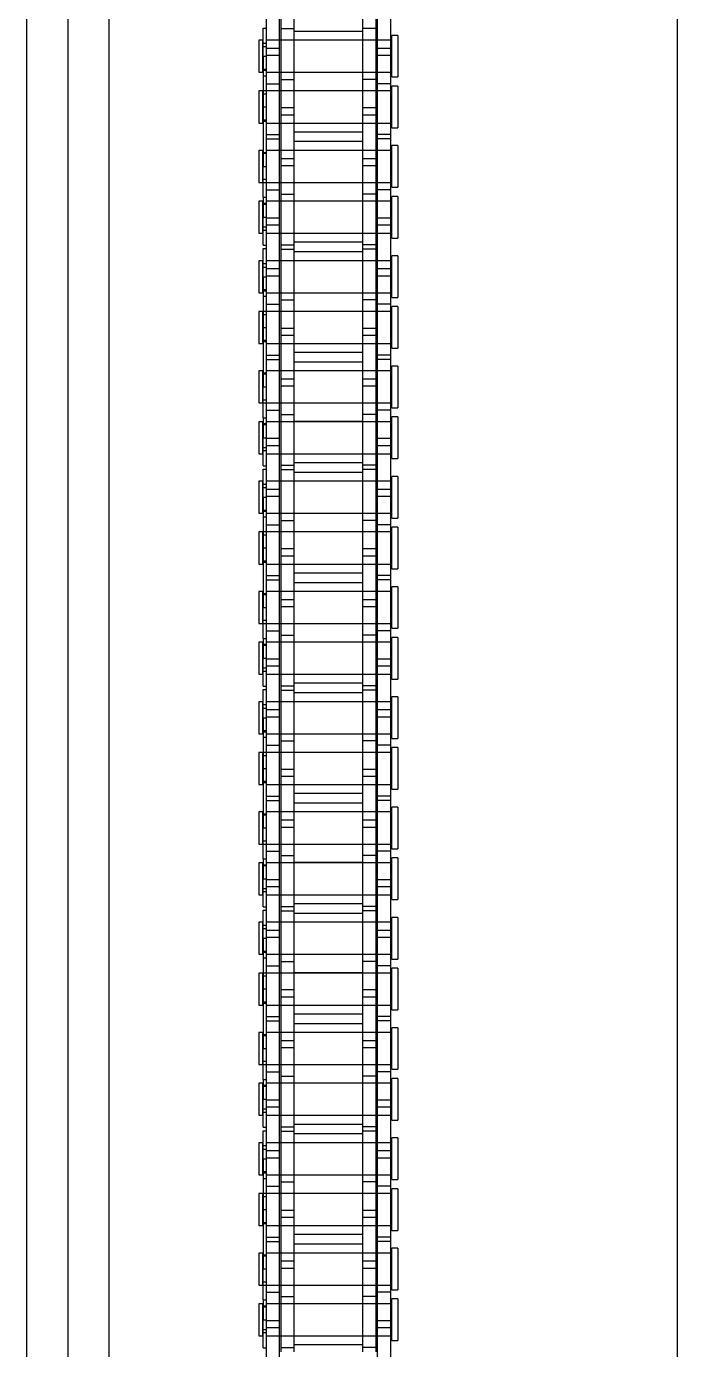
# Model space of a CAD drawing. Header units: metres. Extents: x 0 to 63075, y 0 to 44550.
# Drawn here: x 13894.7 to 13969.7, y 29812.9 to 29965.3 of the extents above; entities that cross this region are included whole.
import ezdxf

# ---------------------------------------------------------------- set-up
doc = ezdxf.new("R2010")
doc.units = ezdxf.units.M
doc.header["$LTSCALE"] = 75
doc.linetypes.add('HIDDEN2', pattern=[4.7625, 3.175, -1.5875])
for name, color, linetype in [('SDM', 7, 'Continuous'), ('SL4', 4, 'Continuous'), ('ST1', 7, 'HIDDEN2')]:
    doc.layers.add(name, color=color, linetype=linetype)

# ---------------------------------------------------------------- blocks, each defined once
blk = doc.blocks.new('A$Cb6dca9d5')
at = {"layer": 'SL4'}
for p, q in [((48.24, 3664.71), (48.24, 2339.74)), ((57.76, 2339.74), (57.76, 3664.71)), ((123.24, 2339.74), (123.24, 3664.71))]:
    blk.add_line(p, q, dxfattribs=at)
at = {"layer": 'ST1'}
for p, q in [((53, 3664.71), (53, 2339.74)), ((57.76, 2339.74), (57.76, 3664.71)), ((77.52, 3231.6), (77.52, 3225.25)), ((79.03, 3231.6), (79.03, 3225.25)), ((86.96, 3231.6), (86.96, 3225.25)), ((88.49, 3231.6), (88.49, 3225.25)), ((75.84, 3228), (75.84, 3218.9)), ((77.36, 3228), (77.36, 3218.9)), ((88.64, 3228), (88.64, 3218.9)), ((90.16, 3228), (90.16, 3218.9)), ((75.51, 3225.31), (75.84, 3225.31)), ((75.51, 3222.08), (75.51, 3225.31)), ((77.52, 3225.25), (79.03, 3225.25)), ((77.52, 3225.25), (77.52, 3216.16)), ((79.03, 3224.97), (86.96, 3224.97)), ((79.03, 3225.25), (79.03, 3216.16)), ((88.49, 3225.25), (86.96, 3225.25)), ((86.96, 3225.25), (86.96, 3216.16)), ((88.49, 3225.25), (88.49, 3216.16)), ((75, 3223.92), (75, 3220.23)), ((75.47, 3223.92), (75, 3223.92)), ((75.47, 3220.23), (75.47, 3223.92)), ((75.84, 3223.55), (75.47, 3223.55)), ((77.36, 3223.92), (75.84, 3223.92)), ((90.34, 3223.92), (75.84, 3223.92)), ((79.03, 3223.92), (77.52, 3223.92)), ((86.96, 3223.92), (79.03, 3223.92)), ((88.49, 3223.92), (86.96, 3223.92)), ((90.16, 3223.92), (88.64, 3223.92)), ((90.34, 3219.68), (90.34, 3224.47)), ((91, 3224.47), (90.34, 3224.47)), ((91, 3224.47), (91, 3219.68)), ((75.51, 3223.18), (75.84, 3223.18)), ((75.51, 3222.08), (75.51, 3209.38)), ((75.51, 3222.08), (75.84, 3222.08)), ((75.84, 3223.01), (77.36, 3223.01)), ((77.36, 3222.15), (75.84, 3222.15)), ((88.64, 3223.01), (90.16, 3223.01)), ((90.16, 3222.15), (88.64, 3222.15)), ((75, 3220.23), (75.47, 3220.23)), ((75.47, 3220.6), (75.84, 3220.6)), ((75.51, 3220.46), (75.84, 3220.46)), ((75.84, 3220.23), (77.36, 3220.23)), ((75.84, 3220.23), (90.34, 3220.23)), ((77.52, 3220.23), (79.03, 3220.23)), ((79.03, 3220.23), (86.96, 3220.23)), ((86.96, 3220.23), (88.49, 3220.23)), ((88.64, 3220.23), (90.16, 3220.23)), ((75.84, 3219.78), (75.51, 3219.78)), ((75.84, 3218.9), (77.36, 3218.9)), ((75.84, 3218.9), (75.84, 3212.55)), ((77.36, 3218.9), (77.36, 3212.55)), ((77.52, 3219.4), (79.03, 3219.4)), ((86.96, 3220.19), (79.03, 3220.19)), ((88.49, 3219.4), (86.96, 3219.4)), ((90.16, 3218.9), (88.64, 3218.9)), ((88.64, 3218.9), (88.64, 3212.55)), ((90.16, 3218.9), (90.16, 3212.55)), ((90.34, 3219.68), (91, 3219.68)), ((75, 3218.07), (75, 3214.38)), ((75.47, 3218.07), (75, 3218.07)), ((75.47, 3214.38), (75.47, 3218.07)), ((75.84, 3217.7), (75.47, 3217.7)), ((77.36, 3218.07), (75.51, 3218.07)), ((90.34, 3218.07), (75.84, 3218.07)), ((79.03, 3218.07), (77.52, 3218.07)), ((79.03, 3218.12), (86.96, 3218.12)), ((86.96, 3218.07), (79.03, 3218.07)), ((88.49, 3218.07), (86.96, 3218.07)), ((90.16, 3218.07), (88.64, 3218.07)), ((90.34, 3213.83), (90.34, 3218.63)), ((91, 3218.63), (90.34, 3218.63)), ((91, 3218.63), (91, 3213.83)), ((75.51, 3216.23), (75.84, 3216.23)), ((77.52, 3216.16), (77.52, 3215.3)), ((77.52, 3216.16), (79.03, 3216.16)), ((79.03, 3216.16), (79.03, 3215.3)), ((86.96, 3216.16), (86.96, 3215.3)), ((86.96, 3216.16), (88.49, 3216.16)), ((88.49, 3216.16), (88.49, 3215.3)), ((75, 3214.38), (75.47, 3214.38)), ((75.47, 3214.75), (75.84, 3214.75)), ((75.51, 3214.61), (75.84, 3214.61)), ((75.84, 3214.38), (77.36, 3214.38)), ((75.84, 3214.38), (90.34, 3214.38)), ((77.52, 3215.3), (77.52, 3206.2)), ((79.03, 3215.3), (77.52, 3215.3)), ((77.52, 3214.38), (79.03, 3214.38)), ((79.03, 3214.38), (86.96, 3214.38)), ((79.03, 3215.3), (79.03, 3206.2)), ((86.96, 3215.3), (86.96, 3206.2)), ((88.49, 3215.3), (86.96, 3215.3)), ((86.96, 3214.38), (88.49, 3214.38)), ((88.49, 3215.3), (88.49, 3206.2)), ((88.64, 3214.38), (90.16, 3214.38)), ((75.84, 3213.05), (77.36, 3213.05)), ((86.96, 3213.34), (79.03, 3213.34)), ((90.16, 3213.05), (88.64, 3213.05)), ((90.34, 3213.83), (91, 3213.83)), ((75, 3211.22), (75, 3207.53)), ((75.47, 3211.22), (75, 3211.22)), ((75.47, 3207.53), (75.47, 3211.22)), ((75.84, 3212.55), (77.36, 3212.55)), ((75.84, 3212.55), (75.84, 3203.46)), ((77.36, 3211.22), (75.84, 3211.22)), ((90.34, 3211.22), (75.84, 3211.22)), ((77.36, 3212.55), (77.36, 3203.46)), ((79.03, 3211.22), (77.52, 3211.22)), ((79.03, 3212.27), (86.96, 3212.27)), ((86.96, 3211.22), (79.03, 3211.22)), ((88.49, 3211.22), (86.96, 3211.22)), ((90.16, 3212.55), (88.64, 3212.55)), ((88.64, 3212.55), (88.64, 3203.46)), ((90.16, 3211.22), (88.64, 3211.22)), ((90.16, 3212.55), (90.16, 3203.46)), ((90.34, 3206.98), (90.34, 3211.77)), ((91, 3211.77), (90.34, 3211.77)), ((91, 3211.77), (91, 3206.98)), ((75.84, 3210.85), (75.47, 3210.85)), ((75.51, 3210.99), (75.84, 3210.99)), ((77.52, 3210.31), (79.03, 3210.31)), ((86.96, 3210.31), (88.49, 3210.31)), ((75.51, 3209.38), (75.84, 3209.38)), ((75.51, 3205.82), (75.51, 3209.38)), ((79.03, 3209.45), (77.52, 3209.45)), ((88.49, 3209.45), (86.96, 3209.45)), ((75, 3207.53), (75.47, 3207.53)), ((75.47, 3207.9), (75.84, 3207.9)), ((75.51, 3207.53), (77.36, 3207.53)), ((75.84, 3207.53), (90.34, 3207.53)), ((75.84, 3206.7), (77.36, 3206.7)), ((77.52, 3207.53), (79.03, 3207.53)), ((79.03, 3207.53), (86.96, 3207.53)), ((86.96, 3207.49), (79.03, 3207.49)), ((86.96, 3207.53), (88.49, 3207.53)), ((88.64, 3207.53), (90.16, 3207.53)), ((90.16, 3206.7), (88.64, 3206.7)), ((90.34, 3206.98), (91, 3206.98)), ((75, 3205.37), (75, 3201.68)), ((75.47, 3205.37), (75, 3205.37)), ((75.47, 3201.68), (75.47, 3205.37)), ((75.84, 3205), (75.47, 3205)), ((75.51, 3205.82), (75.51, 3203.53)), ((75.51, 3205.82), (75.84, 3205.82)), ((75.51, 3205.15), (75.84, 3205.15)), ((77.36, 3205.37), (75.84, 3205.37)), ((90.34, 3205.37), (75.84, 3205.37)), ((77.52, 3206.2), (79.03, 3206.2)), ((77.52, 3206.2), (77.52, 3199.85)), ((79.03, 3205.37), (77.52, 3205.37)), ((79.03, 3205.42), (86.96, 3205.42)), ((86.96, 3205.37), (79.03, 3205.37)), ((79.03, 3206.2), (79.03, 3199.85)), ((88.49, 3206.2), (86.96, 3206.2)), ((86.96, 3206.2), (86.96, 3199.85)), ((88.49, 3205.37), (86.96, 3205.37)), ((88.49, 3206.2), (88.49, 3199.85)), ((90.16, 3205.37), (88.64, 3205.37)), ((90.34, 3201.13), (90.34, 3205.93)), ((91, 3205.93), (90.34, 3205.93)), ((91, 3205.93), (91, 3201.13)), ((75.51, 3203.53), (75.84, 3203.53)), ((75.51, 3200.3), (75.51, 3203.53)), ((75.84, 3203.46), (75.84, 3202.6)), ((75.84, 3203.46), (77.36, 3203.46)), ((77.36, 3203.46), (77.36, 3202.6)), ((88.64, 3203.46), (88.64, 3202.6)), ((88.64, 3203.46), (90.16, 3203.46)), ((90.16, 3203.46), (90.16, 3202.6)), ((75.47, 3202.05), (75.84, 3202.05)), ((75.51, 3202.42), (75.84, 3202.42)), ((75.84, 3202.6), (75.84, 3193.5)), ((77.36, 3202.6), (75.84, 3202.6)), ((77.36, 3202.6), (77.36, 3193.5)), ((88.64, 3202.6), (88.64, 3193.5)), ((90.16, 3202.6), (88.64, 3202.6)), ((90.16, 3202.6), (90.16, 3193.5)), ((75, 3201.68), (75.47, 3201.68)), ((75.84, 3201.68), (77.36, 3201.68)), ((75.84, 3201.68), (90.34, 3201.68)), ((77.52, 3201.68), (79.03, 3201.68)), ((79.03, 3201.68), (86.96, 3201.68)), ((86.96, 3200.64), (79.03, 3200.64)), ((86.96, 3201.68), (88.49, 3201.68)), ((88.64, 3201.68), (90.16, 3201.68)), ((90.34, 3201.13), (91, 3201.13)), ((75.51, 3200.3), (75.84, 3200.3)), ((75.51, 3199.91), (75.84, 3199.91)), ((75.51, 3196.68), (75.51, 3199.91)), ((77.52, 3200.35), (79.03, 3200.35)), ((77.52, 3199.85), (79.03, 3199.85)), ((77.52, 3199.85), (77.52, 3190.76)), ((79.03, 3199.57), (86.96, 3199.57)), ((79.03, 3199.85), (79.03, 3190.76)), ((88.49, 3200.35), (86.96, 3200.35)), ((88.49, 3199.85), (86.96, 3199.85)), ((86.96, 3199.85), (86.96, 3190.76)), ((88.49, 3199.85), (88.49, 3190.76)), ((90.34, 3194.28), (90.34, 3199.07)), ((91, 3199.07), (90.34, 3199.07)), ((91, 3199.07), (91, 3194.28)), ((75, 3198.52), (75, 3194.83)), ((75.47, 3198.52), (75, 3198.52)), ((75.47, 3194.83), (75.47, 3198.52)), ((75.84, 3198.15), (75.47, 3198.15)), ((75.51, 3197.78), (75.84, 3197.78)), ((77.36, 3198.52), (75.84, 3198.52)), ((90.34, 3198.52), (75.84, 3198.52)), ((75.84, 3197.61), (77.36, 3197.61)), ((79.03, 3198.52), (77.52, 3198.52)), ((86.96, 3198.52), (79.03, 3198.52)), ((88.49, 3198.52), (86.96, 3198.52)), ((90.16, 3198.52), (88.64, 3198.52)), ((88.64, 3197.61), (90.16, 3197.61)), ((75.51, 3196.68), (75.84, 3196.68)), ((75.51, 3196.68), (75.51, 3183.98)), ((77.36, 3196.75), (75.84, 3196.75)), ((90.16, 3196.75), (88.64, 3196.75)), ((75, 3194.83), (75.47, 3194.83)), ((75.47, 3195.2), (75.84, 3195.2)), ((75.51, 3195.06), (75.84, 3195.06)), ((75.84, 3194.38), (75.51, 3194.38)), ((75.84, 3194.83), (77.36, 3194.83)), ((75.84, 3194.83), (90.34, 3194.83)), ((77.52, 3194.83), (79.03, 3194.83)), ((79.03, 3194.83), (86.96, 3194.83)), ((86.96, 3194.79), (79.03, 3194.79)), ((86.96, 3194.83), (88.49, 3194.83)), ((88.64, 3194.83), (90.16, 3194.83)), ((75.84, 3193.5), (77.36, 3193.5)), ((75.84, 3193.5), (75.84, 3187.15)), ((77.36, 3193.5), (77.36, 3187.15)), ((77.52, 3194), (79.03, 3194)), ((88.49, 3194), (86.96, 3194)), ((90.16, 3193.5), (88.64, 3193.5)), ((88.64, 3193.5), (88.64, 3187.15)), ((90.16, 3193.5), (90.16, 3187.15)), ((90.34, 3194.28), (91, 3194.28)), ((90.34, 3188.43), (90.34, 3193.23)), ((91, 3193.23), (90.34, 3193.23)), ((91, 3193.23), (91, 3188.43)), ((75, 3192.67), (75, 3188.98)), ((75.47, 3192.67), (75, 3192.67)), ((75.47, 3188.98), (75.47, 3192.67)), ((75.84, 3192.3), (75.47, 3192.3)), ((77.36, 3192.67), (75.51, 3192.67)), ((90.34, 3192.67), (75.84, 3192.67)), ((79.03, 3192.67), (77.52, 3192.67)), ((79.03, 3192.72), (86.96, 3192.72)), ((86.96, 3192.67), (79.03, 3192.67)), ((88.49, 3192.67), (86.96, 3192.67)), ((90.16, 3192.67), (88.64, 3192.67)), ((75.51, 3190.83), (75.84, 3190.83)), ((77.52, 3190.76), (77.52, 3189.9)), ((77.52, 3190.76), (79.03, 3190.76)), ((77.52, 3189.9), (77.52, 3180.8)), ((79.03, 3189.9), (77.52, 3189.9)), ((79.03, 3190.76), (79.03, 3189.9)), ((79.03, 3189.9), (79.03, 3180.8)), ((86.96, 3190.76), (86.96, 3189.9)), ((86.96, 3190.76), (88.49, 3190.76)), ((86.96, 3189.9), (86.96, 3180.8)), ((88.49, 3189.9), (86.96, 3189.9)), ((88.49, 3190.76), (88.49, 3189.9)), ((88.49, 3189.9), (88.49, 3180.8)), ((75, 3188.98), (75.47, 3188.98)), ((75.47, 3189.35), (75.84, 3189.35)), ((75.51, 3189.21), (75.84, 3189.21)), ((75.84, 3188.98), (77.36, 3188.98)), ((75.84, 3188.98), (90.34, 3188.98)), ((77.52, 3188.98), (79.03, 3188.98)), ((79.03, 3188.98), (86.96, 3188.98)), ((86.96, 3188.98), (88.49, 3188.98)), ((88.64, 3188.98), (90.16, 3188.98)), ((90.34, 3188.43), (91, 3188.43)), ((75.84, 3187.65), (77.36, 3187.65)), ((75.84, 3187.15), (77.36, 3187.15)), ((75.84, 3187.15), (75.84, 3178.06)), ((77.36, 3187.15), (77.36, 3178.06)), ((86.96, 3187.94), (79.03, 3187.94)), ((79.03, 3186.87), (86.96, 3186.87)), ((90.16, 3187.65), (88.64, 3187.65)), ((90.16, 3187.15), (88.64, 3187.15)), ((88.64, 3187.15), (88.64, 3178.06)), ((90.16, 3187.15), (90.16, 3178.06)), ((75, 3185.82), (75, 3182.13)), ((75.47, 3185.82), (75, 3185.82)), ((75.47, 3182.13), (75.47, 3185.82)), ((75.84, 3185.45), (75.47, 3185.45)), ((75.51, 3185.59), (75.84, 3185.59)), ((77.36, 3185.82), (75.84, 3185.82)), ((90.34, 3185.82), (75.84, 3185.82)), ((79.03, 3185.82), (77.52, 3185.82)), ((86.96, 3185.82), (79.03, 3185.82)), ((88.49, 3185.82), (86.96, 3185.82)), ((90.16, 3185.82), (88.64, 3185.82)), ((90.34, 3181.58), (90.34, 3186.37)), ((91, 3186.37), (90.34, 3186.37)), ((91, 3186.37), (91, 3181.58)), ((75.51, 3183.98), (75.84, 3183.98)), ((75.51, 3180.42), (75.51, 3183.98)), ((77.52, 3184.91), (79.03, 3184.91)), ((79.03, 3184.05), (77.52, 3184.05)), ((86.96, 3184.91), (88.49, 3184.91)), ((88.49, 3184.05), (86.96, 3184.05)), ((75, 3182.13), (75.47, 3182.13)), ((75.47, 3182.5), (75.84, 3182.5)), ((75.51, 3182.13), (77.36, 3182.13)), ((75.84, 3182.13), (90.34, 3182.13)), ((77.52, 3182.13), (79.03, 3182.13)), ((79.03, 3182.13), (86.96, 3182.13)), ((86.96, 3182.13), (88.49, 3182.13)), ((88.64, 3182.13), (90.16, 3182.13)), ((75.84, 3181.3), (77.36, 3181.3)), ((77.52, 3180.8), (79.03, 3180.8)), ((77.52, 3180.8), (77.52, 3174.45)), ((86.96, 3182.09), (79.03, 3182.09)), ((79.03, 3180.8), (79.03, 3174.45)), ((88.49, 3180.8), (86.96, 3180.8)), ((86.96, 3180.8), (86.96, 3174.45)), ((88.49, 3180.8), (88.49, 3174.45)), ((90.16, 3181.3), (88.64, 3181.3)), ((90.34, 3181.58), (91, 3181.58)), ((75, 3179.97), (75, 3176.28)), ((75.47, 3179.97), (75, 3179.97)), ((75.47, 3176.28), (75.47, 3179.97)), ((75.84, 3179.6), (75.47, 3179.6)), ((75.51, 3180.42), (75.51, 3178.13)), ((75.51, 3180.42), (75.84, 3180.42)), ((75.51, 3179.75), (75.84, 3179.75)), ((77.36, 3179.97), (75.84, 3179.97)), ((90.34, 3179.97), (75.84, 3179.97)), ((79.03, 3179.97), (77.52, 3179.97)), ((79.03, 3180.02), (86.96, 3180.02)), ((86.96, 3179.97), (79.03, 3179.97)), ((88.49, 3179.97), (86.96, 3179.97)), ((90.16, 3179.97), (88.64, 3179.97)), ((90.34, 3175.73), (90.34, 3180.53)), ((91, 3180.53), (90.34, 3180.53)), ((91, 3180.53), (91, 3175.73)), ((75.51, 3178.13), (75.84, 3178.13)), ((75.51, 3174.9), (75.51, 3178.13)), ((75.84, 3178.06), (75.84, 3177.2)), ((75.84, 3178.06), (77.36, 3178.06)), ((77.36, 3178.06), (77.36, 3177.2)), ((88.64, 3178.06), (88.64, 3177.2)), ((88.64, 3178.06), (90.16, 3178.06)), ((90.16, 3178.06), (90.16, 3177.2)), ((75, 3176.28), (75.47, 3176.28)), ((75.47, 3176.65), (75.84, 3176.65)), ((75.51, 3177.02), (75.84, 3177.02)), ((75.84, 3177.2), (75.84, 3168.1)), ((77.36, 3177.2), (75.84, 3177.2)), ((75.84, 3176.28), (77.36, 3176.28)), ((75.84, 3176.28), (90.34, 3176.28)), ((77.36, 3177.2), (77.36, 3168.1)), ((77.52, 3176.28), (79.03, 3176.28)), ((79.03, 3176.28), (86.96, 3176.28)), ((86.96, 3176.28), (88.49, 3176.28)), ((88.64, 3177.2), (88.64, 3168.1)), ((90.16, 3177.2), (88.64, 3177.2)), ((88.64, 3176.28), (90.16, 3176.28)), ((90.16, 3177.2), (90.16, 3168.1)), ((75.51, 3174.9), (75.84, 3174.9)), ((75.51, 3174.51), (75.84, 3174.51)), ((75.51, 3171.28), (75.51, 3174.51)), ((77.52, 3174.95), (79.03, 3174.95)), ((86.96, 3175.24), (79.03, 3175.24)), ((88.49, 3174.95), (86.96, 3174.95)), ((90.34, 3175.73), (91, 3175.73)), ((75, 3173.12), (75, 3169.43)), ((75.47, 3173.12), (75, 3173.12)), ((75.47, 3169.43), (75.47, 3173.12)), ((77.36, 3173.12), (75.84, 3173.12)), ((90.34, 3173.12), (75.84, 3173.12)), ((77.52, 3174.45), (79.03, 3174.45)), ((77.52, 3174.45), (77.52, 3165.36)), ((79.03, 3173.12), (77.52, 3173.12)), ((79.03, 3174.17), (86.96, 3174.17)), ((86.96, 3173.12), (79.03, 3173.12)), ((79.03, 3174.45), (79.03, 3165.36)), ((88.49, 3174.45), (86.96, 3174.45)), ((86.96, 3174.45), (86.96, 3165.36)), ((88.49, 3173.12), (86.96, 3173.12)), ((88.49, 3174.45), (88.49, 3165.36)), ((90.16, 3173.12), (88.64, 3173.12)), ((90.34, 3168.88), (90.34, 3173.67)), ((91, 3173.67), (90.34, 3173.67)), ((91, 3173.67), (91, 3168.88)), ((75.84, 3172.75), (75.47, 3172.75)), ((75.51, 3172.38), (75.84, 3172.38)), ((75.84, 3172.21), (77.36, 3172.21)), ((88.64, 3172.21), (90.16, 3172.21)), ((75.51, 3171.28), (75.84, 3171.28)), ((75.51, 3171.28), (75.51, 3158.58)), ((77.36, 3171.35), (75.84, 3171.35)), ((90.16, 3171.35), (88.64, 3171.35)), ((75, 3169.43), (75.47, 3169.43)), ((75.47, 3169.8), (75.84, 3169.8)), ((75.51, 3169.66), (75.84, 3169.66)), ((75.84, 3168.98), (75.51, 3168.98)), ((75.84, 3169.43), (77.36, 3169.43)), ((75.84, 3169.43), (90.34, 3169.43)), ((77.52, 3169.43), (79.03, 3169.43)), ((77.52, 3168.6), (79.03, 3168.6)), ((79.03, 3169.43), (86.96, 3169.43)), ((86.96, 3169.39), (79.03, 3169.39)), ((86.96, 3169.43), (88.49, 3169.43)), ((88.49, 3168.6), (86.96, 3168.6)), ((88.64, 3169.43), (90.16, 3169.43)), ((90.34, 3168.88), (91, 3168.88)), ((75, 3167.27), (75, 3163.58)), ((75.47, 3167.27), (75, 3167.27)), ((75.47, 3163.58), (75.47, 3167.27)), ((75.84, 3166.9), (75.47, 3166.9)), ((77.36, 3167.27), (75.51, 3167.27)), ((75.84, 3168.1), (77.36, 3168.1)), ((75.84, 3168.1), (75.84, 3161.75)), ((90.34, 3167.27), (75.84, 3167.27)), ((77.36, 3168.1), (77.36, 3161.75)), ((79.03, 3167.27), (77.52, 3167.27)), ((79.03, 3167.32), (86.96, 3167.32)), ((86.96, 3167.27), (79.03, 3167.27)), ((88.49, 3167.27), (86.96, 3167.27)), ((90.16, 3168.1), (88.64, 3168.1)), ((88.64, 3168.1), (88.64, 3161.75)), ((90.16, 3167.27), (88.64, 3167.27)), ((90.16, 3168.1), (90.16, 3161.75)), ((90.34, 3163.03), (90.34, 3167.83)), ((91, 3167.83), (90.34, 3167.83)), ((91, 3167.83), (91, 3163.03)), ((75.51, 3165.43), (75.84, 3165.43)), ((77.52, 3165.36), (77.52, 3164.5)), ((77.52, 3165.36), (79.03, 3165.36)), ((79.03, 3165.36), (79.03, 3164.5)), ((86.96, 3165.36), (86.96, 3164.5)), ((86.96, 3165.36), (88.49, 3165.36)), ((88.49, 3165.36), (88.49, 3164.5)), ((75.47, 3163.95), (75.84, 3163.95)), ((77.52, 3164.5), (77.52, 3155.4)), ((79.03, 3164.5), (77.52, 3164.5)), ((79.03, 3164.5), (79.03, 3155.4)), ((86.96, 3164.5), (86.96, 3155.4)), ((88.49, 3164.5), (86.96, 3164.5)), ((88.49, 3164.5), (88.49, 3155.4)), ((75, 3163.58), (75.47, 3163.58)), ((75.51, 3163.81), (75.84, 3163.81)), ((75.84, 3163.58), (77.36, 3163.58)), ((75.84, 3163.58), (90.34, 3163.58)), ((77.52, 3163.58), (79.03, 3163.58)), ((79.03, 3163.58), (86.96, 3163.58)), ((86.96, 3162.54), (79.03, 3162.54)), ((86.96, 3163.58), (88.49, 3163.58)), ((88.64, 3163.58), (90.16, 3163.58)), ((90.34, 3163.03), (91, 3163.03)), ((75.84, 3162.25), (77.36, 3162.25)), ((75.84, 3161.75), (77.36, 3161.75)), ((75.84, 3161.75), (75.84, 3152.66)), ((77.36, 3161.75), (77.36, 3152.66)), ((79.03, 3161.47), (86.96, 3161.47)), ((90.16, 3162.25), (88.64, 3162.25)), ((90.16, 3161.75), (88.64, 3161.75)), ((88.64, 3161.75), (88.64, 3152.66)), ((90.16, 3161.75), (90.16, 3152.66)), ((90.34, 3156.18), (90.34, 3160.97)), ((91, 3160.97), (90.34, 3160.97)), ((91, 3160.97), (91, 3156.18)), ((75, 3160.42), (75, 3156.73)), ((75.47, 3160.42), (75, 3160.42)), ((75.47, 3156.73), (75.47, 3160.42)), ((75.84, 3160.05), (75.47, 3160.05)), ((75.51, 3160.19), (75.84, 3160.19)), ((77.36, 3160.42), (75.84, 3160.42)), ((90.34, 3160.42), (75.84, 3160.42)), ((79.03, 3160.42), (77.52, 3160.42)), ((77.52, 3159.51), (79.03, 3159.51)), ((86.96, 3160.42), (79.03, 3160.42)), ((88.49, 3160.42), (86.96, 3160.42)), ((86.96, 3159.51), (88.49, 3159.51)), ((90.16, 3160.42), (88.64, 3160.42)), ((75.51, 3158.58), (75.84, 3158.58)), ((75.51, 3155.02), (75.51, 3158.58)), ((79.03, 3158.65), (77.52, 3158.65)), ((88.49, 3158.65), (86.96, 3158.65)), ((75, 3156.73), (75.47, 3156.73)), ((75.47, 3157.1), (75.84, 3157.1)), ((75.51, 3156.73), (77.36, 3156.73)), ((75.84, 3156.73), (90.34, 3156.73)), ((77.52, 3156.73), (79.03, 3156.73)), ((79.03, 3156.73), (86.96, 3156.73)), ((86.96, 3156.69), (79.03, 3156.69)), ((86.96, 3156.73), (88.49, 3156.73)), ((88.64, 3156.73), (90.16, 3156.73)), ((75.51, 3155.02), (75.51, 3152.73)), ((75.51, 3155.02), (75.84, 3155.02)), ((75.84, 3155.9), (77.36, 3155.9)), ((77.52, 3155.4), (79.03, 3155.4)), ((77.52, 3155.4), (77.52, 3149.05)), ((79.03, 3155.4), (79.03, 3149.05)), ((88.49, 3155.4), (86.96, 3155.4)), ((86.96, 3155.4), (86.96, 3149.05)), ((88.49, 3155.4), (88.49, 3149.05)), ((90.16, 3155.9), (88.64, 3155.9)), ((90.34, 3156.18), (91, 3156.18)), ((90.34, 3150.33), (90.34, 3155.13)), ((91, 3155.13), (90.34, 3155.13)), ((91, 3155.13), (91, 3150.33)), ((75, 3154.57), (75, 3150.88)), ((75.47, 3154.57), (75, 3154.57)), ((75.47, 3150.88), (75.47, 3154.57)), ((75.84, 3154.2), (75.47, 3154.2)), ((75.51, 3154.35), (75.84, 3154.35)), ((77.36, 3154.57), (75.84, 3154.57)), ((90.34, 3154.57), (75.84, 3154.57)), ((79.03, 3154.57), (77.52, 3154.57)), ((79.03, 3154.62), (86.96, 3154.62)), ((86.96, 3154.57), (79.03, 3154.57)), ((88.49, 3154.57), (86.96, 3154.57)), ((90.16, 3154.57), (88.64, 3154.57)), ((75.51, 3152.73), (75.84, 3152.73)), ((75.51, 3149.5), (75.51, 3152.73)), ((75.84, 3152.66), (75.84, 3151.8)), ((75.84, 3152.66), (77.36, 3152.66)), ((75.84, 3151.8), (75.84, 3142.7)), ((77.36, 3151.8), (75.84, 3151.8)), ((77.36, 3152.66), (77.36, 3151.8)), ((77.36, 3151.8), (77.36, 3142.7)), ((88.64, 3152.66), (88.64, 3151.8)), ((88.64, 3152.66), (90.16, 3152.66)), ((88.64, 3151.8), (88.64, 3142.7)), ((90.16, 3151.8), (88.64, 3151.8)), ((90.16, 3152.66), (90.16, 3151.8)), ((90.16, 3151.8), (90.16, 3142.7)), ((75, 3150.88), (75.47, 3150.88)), ((75.47, 3151.25), (75.84, 3151.25)), ((75.51, 3151.62), (75.84, 3151.62)), ((75.84, 3150.88), (77.36, 3150.88)), ((75.84, 3150.88), (90.34, 3150.88)), ((77.52, 3150.88), (79.03, 3150.88)), ((79.03, 3150.88), (86.96, 3150.88)), ((86.96, 3150.88), (88.49, 3150.88)), ((88.64, 3150.88), (90.16, 3150.88)), ((90.34, 3150.33), (91, 3150.33)), ((75.51, 3149.5), (75.84, 3149.5)), ((75.51, 3149.11), (75.84, 3149.11)), ((75.51, 3145.88), (75.51, 3149.11)), ((77.52, 3149.55), (79.03, 3149.55)), ((77.52, 3149.05), (79.03, 3149.05)), ((77.52, 3149.05), (77.52, 3139.96)), ((86.96, 3149.84), (79.03, 3149.84)), ((79.03, 3148.77), (86.96, 3148.77)), ((79.03, 3149.05), (79.03, 3139.96)), ((88.49, 3149.55), (86.96, 3149.55)), ((88.49, 3149.05), (86.96, 3149.05)), ((86.96, 3149.05), (86.96, 3139.96)), ((88.49, 3149.05), (88.49, 3139.96)), ((75, 3147.72), (75, 3144.03)), ((75.47, 3147.72), (75, 3147.72)), ((75.47, 3144.03), (75.47, 3147.72)), ((75.84, 3147.35), (75.47, 3147.35)), ((77.36, 3147.72), (75.84, 3147.72)), ((90.34, 3147.72), (75.84, 3147.72)), ((79.03, 3147.72), (77.52, 3147.72)), ((86.96, 3147.72), (79.03, 3147.72)), ((88.49, 3147.72), (86.96, 3147.72)), ((90.16, 3147.72), (88.64, 3147.72)), ((90.34, 3143.48), (90.34, 3148.27)), ((91, 3148.27), (90.34, 3148.27)), ((91, 3148.27), (91, 3143.48)), ((75.51, 3146.98), (75.84, 3146.98)), ((75.51, 3145.88), (75.84, 3145.88)), ((75.51, 3145.88), (75.51, 3133.18)), ((75.84, 3146.81), (77.36, 3146.81)), ((77.36, 3145.95), (75.84, 3145.95)), ((88.64, 3146.81), (90.16, 3146.81)), ((90.16, 3145.95), (88.64, 3145.95)), ((75, 3144.03), (75.47, 3144.03)), ((75.47, 3144.4), (75.84, 3144.4)), ((75.51, 3144.26), (75.84, 3144.26)), ((75.84, 3144.03), (77.36, 3144.03)), ((75.84, 3144.03), (90.34, 3144.03)), ((77.52, 3144.03), (79.03, 3144.03)), ((79.03, 3144.03), (86.96, 3144.03)), ((86.96, 3144.03), (88.49, 3144.03)), ((88.64, 3144.03), (90.16, 3144.03)), ((75.84, 3143.58), (75.51, 3143.58)), ((75.84, 3142.7), (77.36, 3142.7)), ((75.84, 3142.7), (75.84, 3136.35)), ((77.36, 3142.7), (77.36, 3136.35)), ((77.52, 3143.2), (79.03, 3143.2)), ((86.96, 3143.99), (79.03, 3143.99)), ((88.49, 3143.2), (86.96, 3143.2)), ((90.16, 3142.7), (88.64, 3142.7)), ((88.64, 3142.7), (88.64, 3136.35)), ((90.16, 3142.7), (90.16, 3136.35)), ((90.34, 3143.48), (91, 3143.48)), ((75, 3141.87), (75, 3138.18)), ((75.47, 3141.87), (75, 3141.87)), ((75.47, 3138.18), (75.47, 3141.87)), ((75.84, 3141.5), (75.47, 3141.5)), ((77.36, 3141.87), (75.51, 3141.87)), ((90.34, 3141.87), (75.84, 3141.87)), ((79.03, 3141.87), (77.52, 3141.87)), ((79.03, 3141.92), (86.96, 3141.92)), ((86.96, 3141.87), (79.03, 3141.87)), ((88.49, 3141.87), (86.96, 3141.87)), ((90.16, 3141.87), (88.64, 3141.87)), ((90.34, 3137.63), (90.34, 3142.43)), ((91, 3142.43), (90.34, 3142.43)), ((91, 3142.43), (91, 3137.63)), ((75.51, 3140.03), (75.84, 3140.03)), ((77.52, 3139.96), (77.52, 3139.1)), ((77.52, 3139.96), (79.03, 3139.96)), ((79.03, 3139.96), (79.03, 3139.1)), ((86.96, 3139.96), (86.96, 3139.1)), ((86.96, 3139.96), (88.49, 3139.96)), ((88.49, 3139.96), (88.49, 3139.1)), ((75, 3138.18), (75.47, 3138.18)), ((75.47, 3138.55), (75.84, 3138.55)), ((75.51, 3138.41), (75.84, 3138.41)), ((75.84, 3138.18), (77.36, 3138.18)), ((75.84, 3138.18), (90.34, 3138.18)), ((77.52, 3139.1), (77.52, 3130)), ((79.03, 3139.1), (77.52, 3139.1)), ((77.52, 3138.18), (79.03, 3138.18)), ((79.03, 3138.18), (86.96, 3138.18)), ((79.03, 3139.1), (79.03, 3130)), ((86.96, 3139.1), (86.96, 3130)), ((88.49, 3139.1), (86.96, 3139.1)), ((86.96, 3138.18), (88.49, 3138.18)), ((88.49, 3139.1), (88.49, 3130)), ((88.64, 3138.18), (90.16, 3138.18)), ((75.84, 3136.85), (77.36, 3136.85)), ((86.96, 3137.14), (79.03, 3137.14)), ((90.16, 3136.85), (88.64, 3136.85)), ((90.34, 3137.63), (91, 3137.63)), ((75, 3135.02), (75, 3131.33)), ((75.47, 3135.02), (75, 3135.02)), ((75.47, 3131.33), (75.47, 3135.02)), ((75.84, 3136.35), (77.36, 3136.35)), ((75.84, 3136.35), (75.84, 3127.26)), ((77.36, 3135.02), (75.84, 3135.02)), ((90.34, 3135.02), (75.84, 3135.02)), ((77.36, 3136.35), (77.36, 3127.26)), ((79.03, 3135.02), (77.52, 3135.02)), ((79.03, 3136.07), (86.96, 3136.07)), ((86.96, 3135.02), (79.03, 3135.02)), ((88.49, 3135.02), (86.96, 3135.02)), ((90.16, 3136.35), (88.64, 3136.35)), ((88.64, 3136.35), (88.64, 3127.26)), ((90.16, 3135.02), (88.64, 3135.02)), ((90.16, 3136.35), (90.16, 3127.26)), ((90.34, 3130.78), (90.34, 3135.57)), ((91, 3135.57), (90.34, 3135.57)), ((91, 3135.57), (91, 3130.78)), ((75.84, 3134.65), (75.47, 3134.65)), ((75.51, 3134.79), (75.84, 3134.79)), ((77.52, 3134.11), (79.03, 3134.11)), ((86.96, 3134.11), (88.49, 3134.11)), ((75.51, 3133.18), (75.84, 3133.18)), ((75.51, 3129.62), (75.51, 3133.18)), ((79.03, 3133.25), (77.52, 3133.25)), ((88.49, 3133.25), (86.96, 3133.25)), ((75, 3131.33), (75.47, 3131.33)), ((75.47, 3131.7), (75.84, 3131.7)), ((75.51, 3131.33), (77.36, 3131.33)), ((75.84, 3131.33), (90.34, 3131.33)), ((75.84, 3130.5), (77.36, 3130.5)), ((77.52, 3131.33), (79.03, 3131.33)), ((79.03, 3131.33), (86.96, 3131.33)), ((86.96, 3131.29), (79.03, 3131.29)), ((86.96, 3131.33), (88.49, 3131.33)), ((88.64, 3131.33), (90.16, 3131.33)), ((90.16, 3130.5), (88.64, 3130.5)), ((90.34, 3130.78), (91, 3130.78)), ((75, 3129.17), (75, 3125.48)), ((75.47, 3129.17), (75, 3129.17)), ((75.47, 3125.48), (75.47, 3129.17)), ((75.84, 3128.8), (75.47, 3128.8)), ((75.51, 3129.62), (75.51, 3127.33)), ((75.51, 3129.62), (75.84, 3129.62)), ((75.51, 3128.95), (75.84, 3128.95)), ((77.36, 3129.17), (75.84, 3129.17)), ((90.34, 3129.17), (75.84, 3129.17)), ((77.52, 3130), (79.03, 3130)), ((77.52, 3130), (77.52, 3123.65)), ((79.03, 3129.17), (77.52, 3129.17)), ((79.03, 3129.22), (86.96, 3129.22)), ((86.96, 3129.17), (79.03, 3129.17)), ((79.03, 3130), (79.03, 3123.65)), ((88.49, 3130), (86.96, 3130)), ((86.96, 3130), (86.96, 3123.65)), ((88.49, 3129.17), (86.96, 3129.17)), ((88.49, 3130), (88.49, 3123.65)), ((90.16, 3129.17), (88.64, 3129.17)), ((90.34, 3124.93), (90.34, 3129.73)), ((91, 3129.73), (90.34, 3129.73)), ((91, 3129.73), (91, 3124.93)), ((75.51, 3127.33), (75.84, 3127.33)), ((75.51, 3124.1), (75.51, 3127.33)), ((75.84, 3127.26), (75.84, 3126.4)), ((75.84, 3127.26), (77.36, 3127.26)), ((77.36, 3127.26), (77.36, 3126.4)), ((88.64, 3127.26), (88.64, 3126.4)), ((88.64, 3127.26), (90.16, 3127.26)), ((90.16, 3127.26), (90.16, 3126.4)), ((75.47, 3125.85), (75.84, 3125.85)), ((75.51, 3126.22), (75.84, 3126.22)), ((75.84, 3126.4), (75.84, 3117.3)), ((77.36, 3126.4), (75.84, 3126.4)), ((77.36, 3126.4), (77.36, 3117.3)), ((88.64, 3126.4), (88.64, 3117.3)), ((90.16, 3126.4), (88.64, 3126.4)), ((90.16, 3126.4), (90.16, 3117.3)), ((75, 3125.48), (75.47, 3125.48)), ((75.84, 3125.48), (77.36, 3125.48)), ((75.84, 3125.48), (90.34, 3125.48)), ((77.52, 3125.48), (79.03, 3125.48)), ((79.03, 3125.48), (86.96, 3125.48)), ((86.96, 3124.44), (79.03, 3124.44)), ((86.96, 3125.48), (88.49, 3125.48)), ((88.64, 3125.48), (90.16, 3125.48)), ((90.34, 3124.93), (91, 3124.93)), ((75.51, 3124.1), (75.84, 3124.1)), ((75.51, 3123.71), (75.84, 3123.71)), ((75.51, 3120.48), (75.51, 3123.71)), ((77.52, 3124.15), (79.03, 3124.15)), ((77.52, 3123.65), (79.03, 3123.65)), ((77.52, 3123.65), (77.52, 3114.56)), ((79.03, 3123.37), (86.96, 3123.37)), ((79.03, 3123.65), (79.03, 3114.56)), ((88.49, 3124.15), (86.96, 3124.15)), ((88.49, 3123.65), (86.96, 3123.65)), ((86.96, 3123.65), (86.96, 3114.56)), ((88.49, 3123.65), (88.49, 3114.56)), ((90.34, 3118.08), (90.34, 3122.87)), ((91, 3122.87), (90.34, 3122.87)), ((91, 3122.87), (91, 3118.08)), ((75, 3122.32), (75, 3118.63)), ((75.47, 3122.32), (75, 3122.32)), ((75.47, 3118.63), (75.47, 3122.32)), ((75.84, 3121.95), (75.47, 3121.95)), ((75.51, 3121.58), (75.84, 3121.58)), ((77.36, 3122.32), (75.84, 3122.32)), ((90.34, 3122.32), (75.84, 3122.32)), ((75.84, 3121.41), (77.36, 3121.41)), ((79.03, 3122.32), (77.52, 3122.32)), ((86.96, 3122.32), (79.03, 3122.32)), ((88.49, 3122.32), (86.96, 3122.32)), ((90.16, 3122.32), (88.64, 3122.32)), ((88.64, 3121.41), (90.16, 3121.41)), ((75.51, 3120.48), (75.51, 3107.78)), ((75.51, 3120.48), (75.84, 3120.48)), ((77.36, 3120.55), (75.84, 3120.55)), ((90.16, 3120.55), (88.64, 3120.55)), ((75, 3118.63), (75.47, 3118.63)), ((75.47, 3119), (75.84, 3119)), ((75.51, 3118.86), (75.84, 3118.86)), ((75.84, 3118.18), (75.51, 3118.18)), ((75.84, 3118.63), (77.36, 3118.63)), ((75.84, 3118.63), (90.34, 3118.63)), ((77.52, 3118.63), (79.03, 3118.63)), ((79.03, 3118.63), (86.96, 3118.63)), ((86.96, 3118.59), (79.03, 3118.59)), ((86.96, 3118.63), (88.49, 3118.63)), ((88.64, 3118.63), (90.16, 3118.63)), ((75.84, 3117.3), (77.36, 3117.3)), ((75.84, 3117.3), (75.84, 3110.95)), ((77.36, 3117.3), (77.36, 3110.95)), ((77.52, 3117.8), (79.03, 3117.8)), ((88.49, 3117.8), (86.96, 3117.8)), ((90.16, 3117.3), (88.64, 3117.3)), ((88.64, 3117.3), (88.64, 3110.95)), ((90.16, 3117.3), (90.16, 3110.95)), ((90.34, 3118.08), (91, 3118.08)), ((90.34, 3112.23), (90.34, 3117.03)), ((91, 3117.03), (90.34, 3117.03)), ((91, 3117.03), (91, 3112.23)), ((75, 3116.47), (75, 3112.78)), ((75.47, 3116.47), (75, 3116.47)), ((75.47, 3112.78), (75.47, 3116.47)), ((75.84, 3116.1), (75.47, 3116.1)), ((77.36, 3116.47), (75.51, 3116.47)), ((90.34, 3116.47), (75.84, 3116.47)), ((79.03, 3116.47), (77.52, 3116.47)), ((79.03, 3116.52), (86.96, 3116.52)), ((86.96, 3116.47), (79.03, 3116.47)), ((88.49, 3116.47), (86.96, 3116.47)), ((90.16, 3116.47), (88.64, 3116.47)), ((75.51, 3114.63), (75.84, 3114.63)), ((77.52, 3114.56), (77.52, 3113.7)), ((77.52, 3114.56), (79.03, 3114.56)), ((77.52, 3113.7), (77.52, 3104.6)), ((79.03, 3113.7), (77.52, 3113.7)), ((79.03, 3114.56), (79.03, 3113.7)), ((79.03, 3113.7), (79.03, 3104.6)), ((86.96, 3114.56), (86.96, 3113.7)), ((86.96, 3114.56), (88.49, 3114.56)), ((86.96, 3113.7), (86.96, 3104.6)), ((88.49, 3113.7), (86.96, 3113.7)), ((88.49, 3114.56), (88.49, 3113.7)), ((88.49, 3113.7), (88.49, 3104.6)), ((75, 3112.78), (75.47, 3112.78)), ((75.47, 3113.15), (75.84, 3113.15)), ((75.51, 3113.01), (75.84, 3113.01)), ((75.84, 3112.78), (77.36, 3112.78)), ((75.84, 3112.78), (90.34, 3112.78)), ((77.52, 3112.78), (79.03, 3112.78)), ((79.03, 3112.78), (86.96, 3112.78)), ((86.96, 3112.78), (88.49, 3112.78)), ((88.64, 3112.78), (90.16, 3112.78)), ((90.34, 3112.23), (91, 3112.23)), ((75.84, 3111.45), (77.36, 3111.45)), ((75.84, 3110.95), (77.36, 3110.95)), ((75.84, 3110.95), (75.84, 3101.86)), ((77.36, 3110.95), (77.36, 3101.86)), ((86.96, 3111.74), (79.03, 3111.74)), ((79.03, 3110.67), (86.96, 3110.67)), ((90.16, 3111.45), (88.64, 3111.45)), ((90.16, 3110.95), (88.64, 3110.95)), ((88.64, 3110.95), (88.64, 3101.86)), ((90.16, 3110.95), (90.16, 3101.86)), ((75, 3109.62), (75, 3105.93)), ((75.47, 3109.62), (75, 3109.62)), ((75.47, 3105.93), (75.47, 3109.62)), ((75.84, 3109.25), (75.47, 3109.25)), ((75.51, 3109.39), (75.84, 3109.39)), ((77.36, 3109.62), (75.84, 3109.62)), ((90.34, 3109.62), (75.84, 3109.62)), ((79.03, 3109.62), (77.52, 3109.62)), ((86.96, 3109.62), (79.03, 3109.62)), ((88.49, 3109.62), (86.96, 3109.62)), ((90.16, 3109.62), (88.64, 3109.62)), ((90.34, 3105.38), (90.34, 3110.17)), ((91, 3110.17), (90.34, 3110.17)), ((91, 3110.17), (91, 3105.38)), ((75.51, 3107.78), (75.84, 3107.78)), ((75.51, 3104.22), (75.51, 3107.78)), ((77.52, 3108.71), (79.03, 3108.71)), ((79.03, 3107.85), (77.52, 3107.85)), ((86.96, 3108.71), (88.49, 3108.71)), ((88.49, 3107.85), (86.96, 3107.85)), ((75, 3105.93), (75.47, 3105.93)), ((75.47, 3106.3), (75.84, 3106.3)), ((75.51, 3105.93), (77.36, 3105.93)), ((75.84, 3105.93), (90.34, 3105.93)), ((77.52, 3105.93), (79.03, 3105.93)), ((79.03, 3105.93), (86.96, 3105.93)), ((86.96, 3105.93), (88.49, 3105.93)), ((88.64, 3105.93), (90.16, 3105.93)), ((75.84, 3105.1), (77.36, 3105.1)), ((77.52, 3104.6), (79.03, 3104.6)), ((77.52, 3104.6), (77.52, 3098.25)), ((86.96, 3105.89), (79.03, 3105.89)), ((79.03, 3104.6), (79.03, 3098.25)), ((88.49, 3104.6), (86.96, 3104.6)), ((86.96, 3104.6), (86.96, 3098.25)), ((88.49, 3104.6), (88.49, 3098.25)), ((90.16, 3105.1), (88.64, 3105.1)), ((90.34, 3105.38), (91, 3105.38)), ((75, 3103.77), (75, 3100.08)), ((75.47, 3103.77), (75, 3103.77)), ((75.47, 3100.08), (75.47, 3103.77)), ((75.84, 3103.4), (75.47, 3103.4)), ((75.51, 3104.22), (75.51, 3101.93)), ((75.51, 3104.22), (75.84, 3104.22)), ((75.51, 3103.55), (75.84, 3103.55)), ((77.36, 3103.77), (75.84, 3103.77)), ((90.34, 3103.77), (75.84, 3103.77)), ((79.03, 3103.77), (77.52, 3103.77)), ((79.03, 3103.82), (86.96, 3103.82)), ((86.96, 3103.77), (79.03, 3103.77)), ((88.49, 3103.77), (86.96, 3103.77)), ((90.16, 3103.77), (88.64, 3103.77)), ((90.34, 3099.53), (90.34, 3104.33)), ((91, 3104.33), (90.34, 3104.33)), ((91, 3104.33), (91, 3099.53)), ((75.51, 3101.93), (75.84, 3101.93)), ((75.51, 3098.7), (75.51, 3101.93)), ((75.84, 3101.86), (75.84, 3101)), ((75.84, 3101.86), (77.36, 3101.86)), ((77.36, 3101.86), (77.36, 3101)), ((88.64, 3101.86), (88.64, 3101)), ((88.64, 3101.86), (90.16, 3101.86)), ((90.16, 3101.86), (90.16, 3101)), ((75, 3100.08), (75.47, 3100.08)), ((75.47, 3100.45), (75.84, 3100.45)), ((75.51, 3100.82), (75.84, 3100.82)), ((75.84, 3101), (75.84, 3091.9)), ((77.36, 3101), (75.84, 3101)), ((75.84, 3100.08), (77.36, 3100.08)), ((75.84, 3100.08), (90.34, 3100.08)), ((77.36, 3101), (77.36, 3091.9)), ((77.52, 3100.08), (79.03, 3100.08)), ((79.03, 3100.08), (86.96, 3100.08)), ((86.96, 3100.08), (88.49, 3100.08)), ((88.64, 3101), (88.64, 3091.9)), ((90.16, 3101), (88.64, 3101)), ((88.64, 3100.08), (90.16, 3100.08)), ((90.16, 3101), (90.16, 3091.9)), ((75.51, 3098.7), (75.84, 3098.7)), ((75.51, 3098.31), (75.84, 3098.31)), ((75.51, 3095.08), (75.51, 3098.31)), ((77.52, 3098.75), (79.03, 3098.75)), ((86.96, 3099.04), (79.03, 3099.04)), ((88.49, 3098.75), (86.96, 3098.75)), ((90.34, 3099.53), (91, 3099.53)), ((75, 3096.92), (75, 3093.23)), ((75.47, 3096.92), (75, 3096.92)), ((75.47, 3093.23), (75.47, 3096.92)), ((77.36, 3096.92), (75.84, 3096.92)), ((90.34, 3096.92), (75.84, 3096.92)), ((77.52, 3098.25), (79.03, 3098.25)), ((77.52, 3098.25), (77.52, 3089.16)), ((79.03, 3096.92), (77.52, 3096.92)), ((79.03, 3097.97), (86.96, 3097.97)), ((86.96, 3096.92), (79.03, 3096.92)), ((79.03, 3098.25), (79.03, 3089.16)), ((88.49, 3098.25), (86.96, 3098.25)), ((86.96, 3098.25), (86.96, 3089.16)), ((88.49, 3096.92), (86.96, 3096.92)), ((88.49, 3098.25), (88.49, 3089.16)), ((90.16, 3096.92), (88.64, 3096.92)), ((90.34, 3092.68), (90.34, 3097.47)), ((91, 3097.47), (90.34, 3097.47)), ((91, 3097.47), (91, 3092.68)), ((75.84, 3096.55), (75.47, 3096.55)), ((75.51, 3096.18), (75.84, 3096.18)), ((75.84, 3096.01), (77.36, 3096.01)), ((88.64, 3096.01), (90.16, 3096.01)), ((75.51, 3095.08), (75.51, 3082.38)), ((75.51, 3095.08), (75.84, 3095.08)), ((77.36, 3095.15), (75.84, 3095.15)), ((90.16, 3095.15), (88.64, 3095.15)), ((75, 3093.23), (75.47, 3093.23)), ((75.47, 3093.6), (75.84, 3093.6)), ((75.51, 3093.46), (75.84, 3093.46)), ((75.84, 3092.78), (75.51, 3092.78)), ((75.84, 3093.23), (77.36, 3093.23)), ((75.84, 3093.23), (90.34, 3093.23)), ((77.52, 3093.23), (79.03, 3093.23)), ((77.52, 3092.4), (79.03, 3092.4)), ((79.03, 3093.23), (86.96, 3093.23)), ((86.96, 3093.19), (79.03, 3093.19)), ((86.96, 3093.23), (88.49, 3093.23)), ((88.49, 3092.4), (86.96, 3092.4)), ((88.64, 3093.23), (90.16, 3093.23)), ((90.34, 3092.68), (91, 3092.68)), ((75, 3091.07), (75, 3087.38)), ((75.47, 3091.07), (75, 3091.07)), ((75.47, 3087.38), (75.47, 3091.07)), ((75.84, 3090.7), (75.47, 3090.7)), ((77.36, 3091.07), (75.51, 3091.07)), ((75.84, 3091.9), (77.36, 3091.9)), ((75.84, 3091.9), (75.84, 3085.55)), ((90.34, 3091.07), (75.84, 3091.07)), ((77.36, 3091.9), (77.36, 3085.55)), ((79.03, 3091.07), (77.52, 3091.07)), ((79.03, 3091.12), (86.96, 3091.12)), ((86.96, 3091.07), (79.03, 3091.07)), ((88.49, 3091.07), (86.96, 3091.07)), ((90.16, 3091.9), (88.64, 3091.9)), ((88.64, 3091.9), (88.64, 3085.55)), ((90.16, 3091.07), (88.64, 3091.07)), ((90.16, 3091.9), (90.16, 3085.55)), ((90.34, 3086.83), (90.34, 3091.63)), ((91, 3091.63), (90.34, 3091.63)), ((91, 3091.63), (91, 3086.83)), ((75.51, 3089.23), (75.84, 3089.23)), ((77.52, 3089.16), (77.52, 3088.3)), ((77.52, 3089.16), (79.03, 3089.16)), ((79.03, 3089.16), (79.03, 3088.3)), ((86.96, 3089.16), (86.96, 3088.3)), ((86.96, 3089.16), (88.49, 3089.16)), ((88.49, 3089.16), (88.49, 3088.3)), ((75.47, 3087.75), (75.84, 3087.75)), ((77.52, 3088.3), (77.52, 3079.2)), ((79.03, 3088.3), (77.52, 3088.3)), ((79.03, 3088.3), (79.03, 3079.2)), ((86.96, 3088.3), (86.96, 3079.2)), ((88.49, 3088.3), (86.96, 3088.3)), ((88.49, 3088.3), (88.49, 3079.2)), ((75, 3087.38), (75.47, 3087.38)), ((75.51, 3087.61), (75.84, 3087.61)), ((75.84, 3087.38), (77.36, 3087.38)), ((75.84, 3087.38), (90.34, 3087.38)), ((77.52, 3087.38), (79.03, 3087.38)), ((79.03, 3087.38), (86.96, 3087.38)), ((86.96, 3086.34), (79.03, 3086.34)), ((86.96, 3087.38), (88.49, 3087.38)), ((88.64, 3087.38), (90.16, 3087.38)), ((90.34, 3086.83), (91, 3086.83)), ((75.84, 3086.05), (77.36, 3086.05)), ((75.84, 3085.55), (77.36, 3085.55)), ((75.84, 3085.55), (75.84, 3076.46)), ((77.36, 3085.55), (77.36, 3076.46)), ((79.03, 3085.27), (86.96, 3085.27)), ((90.16, 3086.05), (88.64, 3086.05)), ((90.16, 3085.55), (88.64, 3085.55)), ((88.64, 3085.55), (88.64, 3076.46)), ((90.16, 3085.55), (90.16, 3076.46)), ((90.34, 3079.98), (90.34, 3084.77)), ((91, 3084.77), (90.34, 3084.77)), ((91, 3084.77), (91, 3079.98)), ((75, 3084.22), (75, 3080.53)), ((75.47, 3084.22), (75, 3084.22)), ((75.47, 3080.53), (75.47, 3084.22)), ((75.84, 3083.85), (75.47, 3083.85)), ((75.51, 3083.99), (75.84, 3083.99)), ((77.36, 3084.22), (75.84, 3084.22)), ((90.34, 3084.22), (75.84, 3084.22)), ((79.03, 3084.22), (77.52, 3084.22)), ((77.52, 3083.31), (79.03, 3083.31)), ((86.96, 3084.22), (79.03, 3084.22)), ((88.49, 3084.22), (86.96, 3084.22)), ((86.96, 3083.31), (88.49, 3083.31)), ((90.16, 3084.22), (88.64, 3084.22)), ((75.51, 3082.38), (75.84, 3082.38)), ((75.51, 3078.82), (75.51, 3082.38)), ((79.03, 3082.45), (77.52, 3082.45)), ((88.49, 3082.45), (86.96, 3082.45)), ((75, 3080.53), (75.47, 3080.53)), ((75.47, 3080.9), (75.84, 3080.9)), ((75.51, 3080.53), (77.36, 3080.53)), ((75.84, 3080.53), (90.34, 3080.53)), ((77.52, 3080.53), (79.03, 3080.53)), ((79.03, 3080.53), (86.96, 3080.53)), ((86.96, 3080.49), (79.03, 3080.49)), ((86.96, 3080.53), (88.49, 3080.53)), ((88.64, 3080.53), (90.16, 3080.53)), ((75.51, 3078.82), (75.51, 3076.53)), ((75.51, 3078.82), (75.84, 3078.82)), ((75.84, 3079.7), (77.36, 3079.7)), ((77.52, 3079.2), (79.03, 3079.2)), ((77.52, 3079.2), (77.52, 3072.85)), ((79.03, 3079.2), (79.03, 3072.85)), ((88.49, 3079.2), (86.96, 3079.2)), ((86.96, 3079.2), (86.96, 3072.85)), ((88.49, 3079.2), (88.49, 3072.85)), ((90.16, 3079.7), (88.64, 3079.7)), ((90.34, 3079.98), (91, 3079.98)), ((90.34, 3074.13), (90.34, 3078.93)), ((91, 3078.93), (90.34, 3078.93)), ((91, 3078.93), (91, 3074.13)), ((75, 3078.37), (75, 3074.68)), ((75.47, 3078.37), (75, 3078.37)), ((75.47, 3074.68), (75.47, 3078.37)), ((75.84, 3078), (75.47, 3078)), ((75.51, 3078.15), (75.84, 3078.15)), ((77.36, 3078.37), (75.84, 3078.37)), ((90.34, 3078.37), (75.84, 3078.37)), ((79.03, 3078.37), (77.52, 3078.37)), ((79.03, 3078.42), (86.96, 3078.42)), ((86.96, 3078.37), (79.03, 3078.37)), ((88.49, 3078.37), (86.96, 3078.37)), ((90.16, 3078.37), (88.64, 3078.37)), ((75.51, 3076.53), (75.84, 3076.53)), ((75.51, 3073.3), (75.51, 3076.53)), ((75.84, 3076.46), (75.84, 3075.6)), ((75.84, 3076.46), (77.36, 3076.46)), ((75.84, 3075.6), (75.84, 3066.5)), ((77.36, 3075.6), (75.84, 3075.6)), ((77.36, 3076.46), (77.36, 3075.6)), ((77.36, 3075.6), (77.36, 3066.5)), ((88.64, 3076.46), (88.64, 3075.6)), ((88.64, 3076.46), (90.16, 3076.46)), ((88.64, 3075.6), (88.64, 3066.5)), ((90.16, 3075.6), (88.64, 3075.6)), ((90.16, 3076.46), (90.16, 3075.6)), ((90.16, 3075.6), (90.16, 3066.5)), ((75, 3074.68), (75.47, 3074.68)), ((75.47, 3075.05), (75.84, 3075.05)), ((75.51, 3075.42), (75.84, 3075.42)), ((75.84, 3074.68), (77.36, 3074.68)), ((75.84, 3074.68), (90.34, 3074.68)), ((77.52, 3074.68), (79.03, 3074.68)), ((79.03, 3074.68), (86.96, 3074.68)), ((86.96, 3074.68), (88.49, 3074.68)), ((88.64, 3074.68), (90.16, 3074.68)), ((90.34, 3074.13), (91, 3074.13)), ((75.51, 3073.3), (75.84, 3073.3)), ((77.52, 3073.35), (79.03, 3073.35)), ((86.96, 3073.64), (79.03, 3073.64)), ((88.49, 3073.35), (86.96, 3073.35))]:
    blk.add_line(p, q, dxfattribs=at)

msp = doc.modelspace()

# ---------------------------------------------------------------- block references
at = {"layer": 'SDM'}
msp.add_blockref('A$Cb6dca9d5', (13846.47, 26739.77), dxfattribs=at)

doc.saveas('drawing.dxf')
